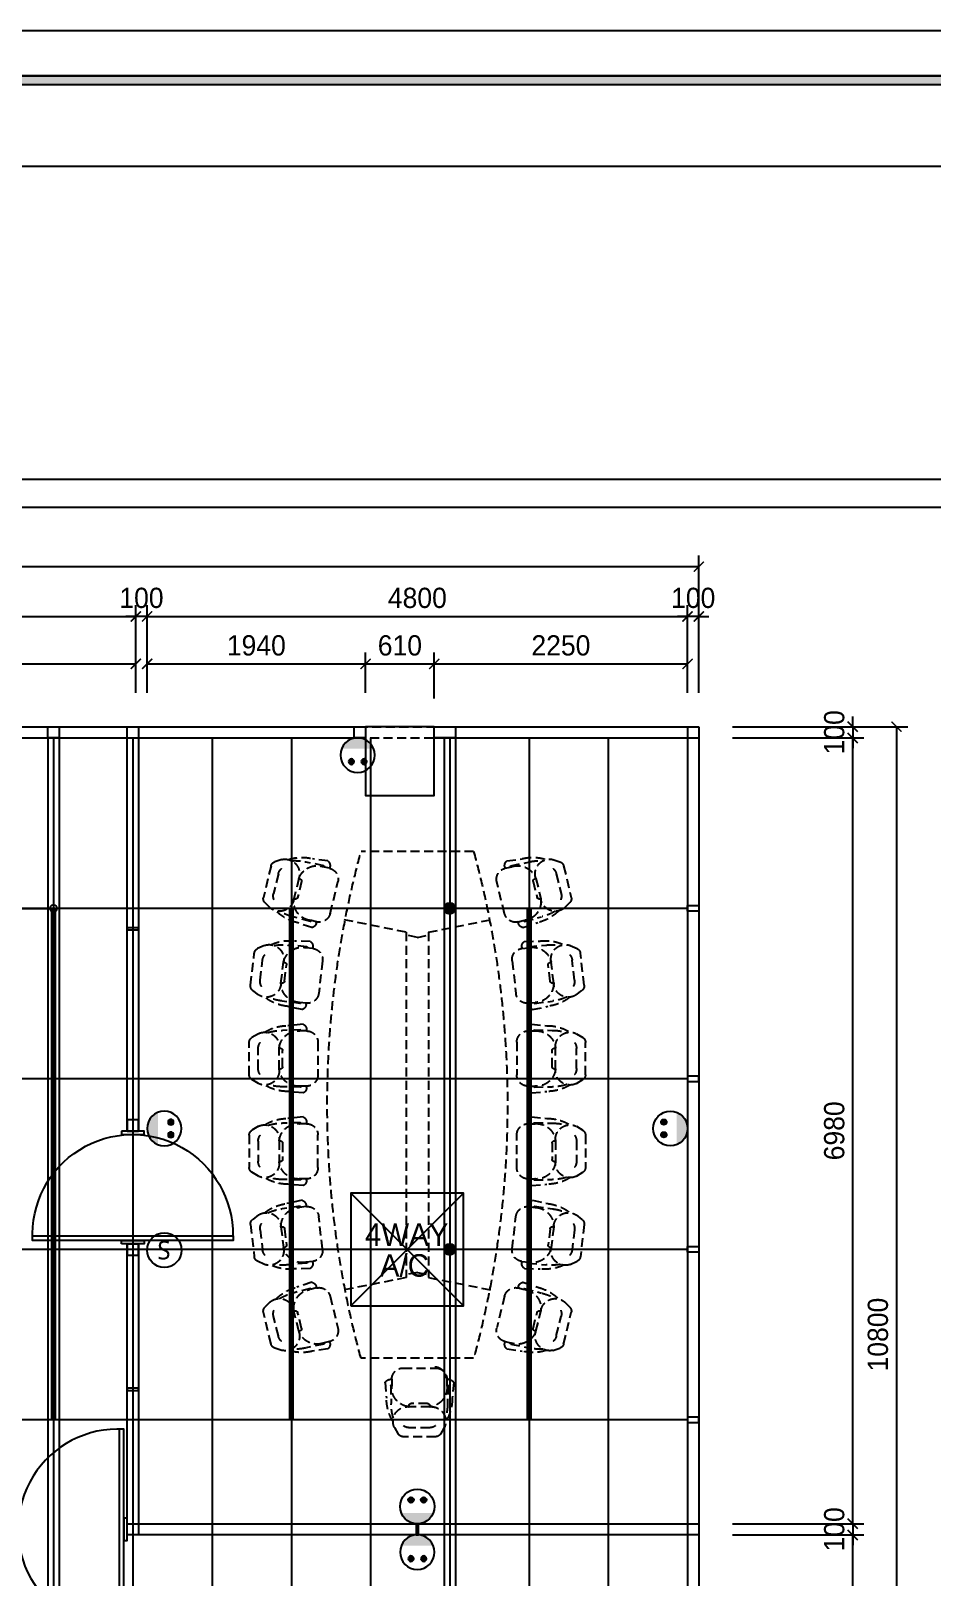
# Model space of a CAD drawing. Header units: millimetres. Extents: x 208943 to 287447, y 51026 to 80481.
# Drawn here: x 271441 to 279444, y 61852 to 75586 of the extents above; entities that cross this region are included whole.
import ezdxf
from ezdxf.enums import TextEntityAlignment as Align

# ---------------------------------------------------------------- set-up
doc = ezdxf.new("R2010")
doc.units = ezdxf.units.MM
doc.header["$LTSCALE"] = 100
doc.header["$PDMODE"] = 3
doc.linetypes.add('DH-HID2', pattern=[1.2, 0.8, -0.4])
doc.linetypes.add('HID', pattern=[2.5, 1.5, -1])
doc.layers.get('DEFPOINTS').update_dxf_attribs({"color": 248})
for name, color, linetype in [('0-ELC TEXT', 7, 'Continuous'), ('06-LIGHT', 4, 'Continuous'), ('07-DIM WAL', 5, 'Continuous'), ('2CONTINUOUS', 2, 'Continuous'), ('3.기호.계단선', 30, 'Continuous'), ('C-WIN', 4, 'Continuous'), ('CO-DO-FR', 7, 'Continuous'), ('CO-DOOR', 8, 'Continuous'), ('F-SYM', 7, 'Continuous'), ('FORM(YOURNAME)-11', 1, 'Continuous'), ('FU-FURM', 251, 'DH-HID2'), ('설비', 140, 'Continuous')]:
    doc.layers.add(name, color=color, linetype=linetype)
doc.styles.add('HY울릉도L', font='Expo M.ttf')
doc.styles.add('YOURNAME', font='HY울릉도M.TTF')
doc.styles.add('코레일둥고', font='Korail_Round_Gothic_Medium.ttf')
doc.dimstyles.new('50', dxfattribs={"dimscale": 50, "dimtxt": 2.5, "dimasz": 2.5, "dimexe": 1.25, "dimexo": 2, "dimtad": 1, "dimdec": 0, "dimtxsty": 'HY울릉도L', "dimblk": 'DOTSMALL', "dimcen": 2.5, "dimclrd": 1, "dimclre": 1, "dimclrt": 7, "dimadec": 0, "dimazin": 0, "dimtfac": 1, "dimtdec": 0, "dimtix": 1, "dimtmove": 0, "dimatfit": 3, "dimldrblk": 'DOTSMALL', "dimfxl": 0, "dimarcsym": 0})
doc.dimstyles.new('YOURNAME-100', dxfattribs={"dimscale": 100, "dimtxt": 1.8, "dimasz": 0.9, "dimexe": 1, "dimexo": 3, "dimgap": 0.7, "dimtad": 1, "dimdec": 0, "dimzin": 0, "dimdsep": 46, "dimtxsty": 'YOURNAME', "dimblk": 'ARCHTICK', "dimcen": 0, "dimclrd": 1, "dimclre": 1, "dimclrt": 7, "dimadec": 0, "dimazin": 0, "dimtfac": 1, "dimtdec": 0, "dimtix": 1, "dimtmove": 2, "dimatfit": 3, "dimldrblk": 'ARCHTICK', "dimfxl": 0, "dimtolj": 1, "dimtzin": 0, "dimarcsym": 0})

# ---------------------------------------------------------------- blocks, each defined once
blk = doc.blocks.new('FORM-PLAN')
at = {"layer": 'FORM(YOURNAME)-11'}
h = blk.add_hatch(color=256, dxfattribs=at)
h.dxf.hatch_style = 1
h.paths.add_polyline_path([(-71444, 55115), (10556, 55115), (10556, 54915), (-71444, 54915)])
h.paths.add_polyline_path([(-71444, -2085), (10556, -2085), (10556, -2285), (-71444, -2285)])
at = {"layer": 'DEFPOINTS', "color": 158}
for points in [[(-71444, -2285), (10556, -2285), (10556, 55115), (-71444, 55115)], [(-69444, 53115), (-64, 53115), (-64, 1215), (-69444, 1215)]]:
    blk.add_lwpolyline(points, close=True, dxfattribs=at)
at = {"layer": 'FORM(YOURNAME)-11', "color": 250}
blk.add_lwpolyline([(-72444, -3285), (11556, -3285), (11556, 56115), (-72444, 56115)], close=True, dxfattribs=at)
at = {"layer": 'FORM(YOURNAME)-11'}
blk.add_lwpolyline([(-71444, 55115), (10556, 55115), (10556, 54915), (-71444, 54915)], close=True, dxfattribs=at)
at = {"layer": 'FORM(YOURNAME)-11', "color": 3, "style": 'YOURNAME'}
for tag, height, p in [('1', 450, (9905, 18188)), ('2', 450, (9905, 17544)), ('3', 450, (9905, 16257)), ('4', 450, (9905, 14326)), ('5', 515, (9905, 12009)), ('6', 515, (9905, 9757)), ('7', 515, (9905, 7504)), ('8', 515, (9905, 5252)), ('9', 515, (9905, 2999)), ('10', 515, (5655, 811)), ('11', 515, (9905, 747)), ('12', 515, (5655, -1441)), ('13', 515, (9905, -1441))]:
    blk.add_attdef(tag, text='', height=height, dxfattribs=at).set_placement(p, align=Align.MIDDLE_RIGHT)
blk = doc.blocks.new('*U349')
at = {"layer": 'F-SYM', "xscale": 0.4000000000000001, "yscale": 0.4000000000000001, "zscale": 0.4000000000000001}
blk.add_blockref('FORM-PLAN', (282025, 53140), dxfattribs=at)
blk = doc.blocks.new('wjscpvudaus')
at = {"layer": '2CONTINUOUS'}
for p, q in [((224193, 71606), (240543, 71606)), ((224193, 71356), (240293, 71356))]:
    blk.add_line(p, q, dxfattribs=at)
blk.add_lwpolyline([(232383, 69406), (232383, 68796), (232993, 68796), (232993, 69406)], close=True, dxfattribs=at)
blk = doc.blocks.new('F-525')
at = {"layer": 'FU-FURM'}
for p, q in [((-1063, 1381), (-1349, 1348)), ((-268, 1393), (-556, 1393)), ((268, 1393), (556, 1393)), ((1063, 1381), (1349, 1348)), ((-2124, 1199), (-1844, 1267)), ((-1750, 1206), (-1797, 1254)), ((-1417, 1258), (-1389, 1319)), ((-1108, 1295), (-1285, 1275)), ((-977, 1310), (-1018, 1362)), ((-633, 1312), (-598, 1369)), ((-323, 1313), (-501, 1313)), ((-190, 1312), (-225, 1369)), ((190, 1312), (225, 1369)), ((323, 1313), (501, 1313)), ((633, 1312), (598, 1369)), ((977, 1310), (1018, 1362)), ((1108, 1295), (1285, 1275)), ((1417, 1258), (1389, 1319)), ((1750, 1206), (1797, 1254)), ((2124, 1199), (1844, 1267)), ((-2180, 1102), (-2160, 1166)), ((-2052, 1134), (-1879, 1176)), ((-1083, 1111), (-1267, 1089)), ((-1083, 1111), (-1082, 1101)), ((-900, 941), (-923, 1100)), ((-319, 1127), (-504, 1127)), ((-504, 1127), (-504, 1117)), ((-319, 1127), (-319, 1117)), ((319, 1127), (504, 1127)), ((319, 1127), (319, 1117)), ((504, 1127), (504, 1117)), ((900, 941), (923, 1100)), ((1083, 1111), (1082, 1101)), ((1083, 1111), (1267, 1089)), ((2052, 1134), (1879, 1176)), ((2180, 1102), (2160, 1166)), ((-2011, 953), (-1832, 996)), ((-1985, 928), (-1844, 963)), ((-1832, 996), (-1829, 987)), ((-1630, 850), (-1671, 1004)), ((-1575, 838), (-1620, 969)), ((-1453, 852), (-1456, 991)), ((-1405, 882), (-1420, 1041)), ((-1267, 1089), (-1266, 1079)), ((-1100, 1079), (-1243, 1062)), ((-847, 923), (-876, 1059)), ((-717, 913), (-704, 1051)), ((-666, 937), (-662, 1097)), ((-339, 1097), (-484, 1097)), ((-158, 937), (-162, 1097)), ((-107, 913), (-120, 1051)), ((107, 913), (120, 1051)), ((158, 937), (162, 1097)), ((339, 1097), (484, 1097)), ((666, 937), (662, 1097)), ((717, 913), (704, 1051)), ((847, 923), (876, 1059)), ((1100, 1079), (1243, 1062)), ((1267, 1089), (1266, 1079)), ((1405, 882), (1420, 1041)), ((1453, 852), (1456, 991)), ((1575, 838), (1620, 969)), ((1630, 850), (1671, 1004)), ((1832, 996), (1829, 987)), ((2011, 953), (1832, 996)), ((1985, 928), (1844, 963)), ((-2167, 695), (-2187, 832)), ((-2124, 730), (-2157, 887)), ((-2011, 953), (-2009, 943)), ((-1626, 795), (-1640, 853)), ((-1633, 845), (-1638, 844)), ((-1400, 878), (-1396, 879)), ((-1400, 828), (-1390, 829)), ((-1390, 829), (-1397, 889)), ((-903, 886), (-910, 946)), ((-905, 937), (-909, 936)), ((-893, 888), (-903, 886)), ((-667, 883), (-657, 883)), ((-661, 933), (-657, 933)), ((-657, 883), (-657, 943)), ((-167, 883), (-167, 943)), ((-163, 933), (-167, 933)), ((-157, 883), (-167, 883)), ((157, 883), (167, 883)), ((163, 933), (167, 933)), ((167, 883), (167, 943)), ((657, 883), (657, 943)), ((661, 933), (657, 933)), ((667, 883), (657, 883)), ((893, 888), (903, 886)), ((903, 886), (910, 946)), ((905, 937), (909, 936)), ((1390, 829), (1397, 889)), ((1400, 828), (1390, 829)), ((1400, 878), (1396, 879)), ((1626, 795), (1640, 853)), ((1633, 845), (1638, 844)), ((2011, 953), (2009, 943)), ((2124, 730), (2157, 887)), ((2167, 695), (2187, 832)), ((-2118, 727), (-2114, 728)), ((-2102, 680), (-2116, 738)), ((-1616, 798), (-1626, 795)), ((-1279, 742), (-991, 775)), ((-557, 783), (-267, 783)), ((557, 783), (267, 783)), ((1279, 742), (991, 775)), ((1616, 798), (1626, 795)), ((2102, 680), (2116, 738)), ((2118, 727), (2114, 728)), ((-2112, 677), (-2102, 680)), ((-1699, 674), (-1981, 606)), ((-1534, 0), (-1645, 556)), ((1534, 0), (1645, 556)), ((1699, 674), (1981, 606)), ((2112, 677), (2102, 680)), ((-2250, -600), (-2250, 400)), ((2250, -600), (2250, 400)), ((2467, 187), (2605, 174)), ((-1534, 0), (1534, 0)), ((-1488, -100), (-1508, 0)), ((1489, -100), (1509, 0)), ((2337, 27), (2337, -263)), ((2437, 137), (2437, 127)), ((2437, 127), (2497, 127)), ((2487, 131), (2487, 127)), ((2491, 136), (2651, 132)), ((2866, 103), (2923, 69)), ((2947, -262), (2947, 26)), ((-1488, -100), (-1508, -200)), ((1489, -100), (1509, -200)), ((2651, -190), (2651, -46)), ((2681, -26), (2671, -26)), ((2681, -210), (2681, -26)), ((2867, -207), (2867, -29)), ((-1534, -200), (-1645, -756)), ((-1534, -200), (1534, -200)), ((1534, -200), (1644, -756)), ((2681, -210), (2671, -210)), ((2437, -373), (2437, -363)), ((2437, -363), (2497, -363)), ((2467, -423), (2605, -410)), ((2487, -367), (2487, -363)), ((2491, -372), (2651, -368)), ((2866, -339), (2923, -305)), ((-1699, -874), (-1981, -806)), ((1699, -874), (1981, -806)), ((-2167, -895), (-2187, -1032)), ((-2124, -930), (-2157, -1087)), ((-2118, -927), (-2114, -928)), ((-2102, -880), (-2116, -938)), ((-2112, -877), (-2102, -880)), ((-1279, -942), (-991, -975)), ((1279, -942), (991, -975)), ((2112, -877), (2102, -880)), ((2102, -880), (2116, -938)), ((2118, -927), (2114, -928)), ((2124, -930), (2157, -1087)), ((2167, -895), (2187, -1032)), ((-1630, -1050), (-1671, -1204)), ((-1626, -995), (-1640, -1053)), ((-1633, -1045), (-1638, -1044)), ((-1616, -998), (-1626, -995)), ((-1575, -1038), (-1620, -1169)), ((-1453, -1052), (-1456, -1191)), ((-1405, -1082), (-1420, -1241)), ((-1400, -1028), (-1390, -1029)), ((-1400, -1078), (-1396, -1079)), ((-1390, -1029), (-1397, -1089)), ((-903, -1086), (-910, -1146)), ((-893, -1088), (-903, -1086)), ((-667, -1083), (-657, -1083)), ((-657, -1083), (-657, -1143)), ((-557, -983), (-267, -983)), ((-157, -1083), (-167, -1083)), ((-167, -1083), (-167, -1143)), ((157, -1083), (167, -1083)), ((167, -1083), (167, -1143)), ((557, -983), (267, -983)), ((657, -1083), (657, -1143)), ((667, -1083), (657, -1083)), ((893, -1088), (903, -1086)), ((903, -1086), (910, -1146)), ((1400, -1028), (1390, -1029)), ((1390, -1029), (1397, -1089)), ((1400, -1078), (1396, -1079)), ((1405, -1082), (1420, -1241)), ((1453, -1052), (1456, -1191)), ((1575, -1038), (1620, -1169)), ((1616, -998), (1626, -995)), ((1626, -995), (1640, -1053)), ((1630, -1050), (1671, -1204)), ((1633, -1045), (1638, -1044)), ((-2011, -1153), (-2009, -1143)), ((-2011, -1153), (-1832, -1196)), ((-1985, -1128), (-1844, -1163)), ((-1832, -1196), (-1829, -1187)), ((-900, -1141), (-923, -1300)), ((-905, -1137), (-909, -1136)), ((-847, -1123), (-876, -1259)), ((-717, -1113), (-704, -1251)), ((-666, -1137), (-662, -1297)), ((-661, -1133), (-657, -1133)), ((-163, -1133), (-167, -1133)), ((-158, -1137), (-162, -1297)), ((-107, -1113), (-120, -1251)), ((107, -1113), (120, -1251)), ((158, -1137), (162, -1297)), ((163, -1133), (167, -1133)), ((661, -1133), (657, -1133)), ((666, -1137), (662, -1297)), ((717, -1113), (704, -1251)), ((847, -1123), (876, -1259)), ((900, -1141), (923, -1300)), ((905, -1137), (909, -1136)), ((1832, -1196), (1829, -1187)), ((2011, -1153), (1832, -1196)), ((1985, -1128), (1844, -1163)), ((2011, -1153), (2009, -1143)), ((-2180, -1302), (-2160, -1366)), ((-2052, -1334), (-1879, -1376)), ((-1267, -1289), (-1266, -1279)), ((-1083, -1311), (-1267, -1289)), ((-1100, -1279), (-1243, -1262)), ((-1083, -1311), (-1082, -1301)), ((-504, -1327), (-504, -1317)), ((-319, -1327), (-504, -1327)), ((-339, -1297), (-484, -1297)), ((-319, -1327), (-319, -1317)), ((319, -1327), (319, -1317)), ((319, -1327), (504, -1327)), ((339, -1297), (484, -1297)), ((504, -1327), (504, -1317)), ((1083, -1311), (1082, -1301)), ((1083, -1311), (1267, -1289)), ((1100, -1279), (1243, -1262)), ((1267, -1289), (1266, -1279)), ((2052, -1334), (1879, -1376)), ((2180, -1302), (2160, -1366)), ((-2124, -1399), (-1844, -1467)), ((-1750, -1406), (-1797, -1454)), ((-1417, -1458), (-1389, -1519)), ((-1108, -1495), (-1285, -1475)), ((-977, -1510), (-1018, -1562)), ((977, -1510), (1018, -1562)), ((1108, -1495), (1285, -1475)), ((1417, -1458), (1389, -1519)), ((1750, -1406), (1797, -1454)), ((2124, -1399), (1844, -1467)), ((-1063, -1581), (-1349, -1548)), ((-633, -1512), (-598, -1569)), ((-268, -1593), (-556, -1593)), ((-323, -1513), (-501, -1513)), ((-190, -1512), (-225, -1569)), ((190, -1512), (225, -1569)), ((268, -1593), (556, -1593)), ((323, -1513), (501, -1513)), ((633, -1512), (598, -1569)), ((1063, -1581), (1349, -1548))]:
    blk.add_line(p, q, dxfattribs=at)
for centre, radius, start, end in [((-1057, 1332), 50, 38.0213, 96.7108), ((-556, 1343), 50, 90, 148.6894), ((-268, 1343), 50, 31.3106, 90), ((268, 1343), 50, 90, 148.6894), ((556, 1343), 50, 31.3106, 90), ((1057, 1332), 50, 83.2892, 141.9787), ((-1832, 1218), 50, 44.9236, 103.6131), ((-1294, 1216), 130, 161.2385, 281.9958), ((-1343, 1298), 50, 96.7108, 155.4002), ((-1279, 1193), 81.9, 94.2518, 134.0874), ((-1095, 1214), 81.9, 59.3341, 99.1697), ((-1087, 1241), 130, 271.4257, 32.1831), ((-1263, 1015), 389, 6.5033, 38.422), ((-315, 1053), 389, 148.2888, 180.2074), ((-516, 1256), 130, 154.5277, 275.2851), ((-504, 1231), 81.9, 87.541, 127.3766), ((-319, 1231), 81.9, 52.6234, 92.459), ((-307, 1256), 130, 264.7149, 25.4723), ((-509, 1053), 389, 359.7926, 31.7112), ((509, 1053), 389, 148.2888, 180.2074), ((307, 1256), 130, 154.5277, 275.2851), ((319, 1231), 81.9, 87.541, 127.3766), ((504, 1231), 81.9, 52.6234, 92.459), ((516, 1256), 130, 264.7149, 25.4723), ((315, 1053), 389, 359.7926, 31.7112), ((1263, 1015), 389, 141.578, 173.4967), ((1087, 1241), 130, 147.8169, 268.5743), ((1095, 1214), 81.9, 80.8303, 120.6659), ((1294, 1216), 130, 258.0042, 18.7615), ((1279, 1193), 81.9, 45.9126, 85.7482), ((1343, 1298), 50, 24.5998, 83.2892), ((1832, 1218), 50, 76.3869, 135.0764), ((-2053, 1076), 130, 168.1408, 288.8981), ((-2112, 1151), 50, 103.6131, 162.3025), ((-2036, 1054), 81.9, 101.1541, 140.9897), ((-1856, 1098), 81.9, 66.2364, 106.072), ((-1850, 1125), 130, 278.328, 39.0854), ((-1998, 879), 389, 13.4056, 45.3243), ((-2075, 911), 414, 13.5149, 31.2131), ((-1070, 1037), 389, 154.9995, 186.9182), ((-1009, 1094), 414, 169.1107, 186.8089), ((-1102, 1099), 20, 276.7108, 6.7108), ((-1081, 940), 171, 2.1356, 90.8274), ((-1335, 1056), 414, 6.6126, 24.3108), ((-248, 1102), 414, 162.4, 180.0981), ((-487, 957), 171, 95.8834, 184.5751), ((-484, 1117), 20, 180, 270), ((-339, 1117), 20, 270, 0), ((-337, 957), 171, 355.4249, 84.1166), ((-576, 1102), 414, 359.9019, 17.6), ((576, 1102), 414, 162.4, 180.0981), ((337, 957), 171, 95.8834, 184.5751), ((339, 1117), 20, 180, 270), ((484, 1117), 20, 270, 0), ((487, 957), 171, 355.4249, 84.1166), ((248, 1102), 414, 359.9019, 17.6), ((1081, 940), 171, 89.1726, 177.8644), ((1335, 1056), 414, 155.6892, 173.3874), ((1102, 1099), 20, 173.2892, 263.2892), ((1009, 1094), 414, 353.1911, 10.8893), ((1070, 1037), 389, 353.0818, 25.0005), ((1998, 879), 389, 134.6757, 166.5944), ((2075, 911), 414, 148.7869, 166.4851), ((1850, 1125), 130, 140.9146, 261.672), ((1856, 1098), 81.9, 73.928, 113.7636), ((2053, 1076), 130, 251.1019, 11.8592), ((2036, 1054), 81.9, 39.0103, 78.8459), ((2112, 1151), 50, 17.6975, 76.3869), ((-1810, 925), 389, 161.9018, 193.8205), ((-1756, 989), 414, 176.013, 193.7112), ((-1849, 982), 20, 283.6131, 13.6131), ((-1808, 827), 171, 9.0379, 97.7297), ((-1230, 922), 171, 102.5942, 191.2859), ((-1246, 1082), 20, 186.7108, 276.7108), ((1246, 1082), 20, 263.2892, 353.2892), ((1230, 922), 171, 348.7141, 77.4058), ((1808, 827), 171, 82.2703, 170.9621), ((1849, 982), 20, 166.3869, 256.3869), ((1756, 989), 414, 346.2888, 3.987), ((1810, 925), 389, 346.1795, 18.0982), ((-1954, 791), 171, 109.4964, 198.1882), ((-1989, 948), 20, 193.6131, 283.6131), ((-1635, 850), 5, 283.6131, 15.3372), ((-1626, 849), 52.8, 281.0328, 348.1208), ((-1408, 880), 52.8, 212.203, 279.291), ((-1401, 883), 5, 184.9867, 276.7108), ((-1291, 841), 100, 186.7108, 276.7108), ((-1003, 875), 100, 276.7108, 6.7108), ((-905, 942), 5, 276.7108, 8.4349), ((-897, 940), 52.8, 274.1305, 341.2185), ((-669, 936), 52.8, 205.4922, 272.5802), ((-661, 938), 5, 178.2759, 270), ((-557, 883), 100, 180, 270), ((-267, 883), 100, 270, 0), ((-163, 938), 5, 270, 1.7241), ((-154, 936), 52.8, 267.4198, 334.5078), ((154, 936), 52.8, 205.4922, 272.5802), ((163, 938), 5, 178.2759, 270), ((267, 883), 100, 180, 270), ((557, 883), 100, 270, 0), ((661, 938), 5, 270, 1.7241), ((669, 936), 52.8, 267.4198, 334.5078), ((897, 940), 52.8, 198.7815, 265.8695), ((905, 942), 5, 171.5651, 263.2892), ((1003, 875), 100, 173.2892, 263.2892), ((1291, 841), 100, 263.2892, 353.2892), ((1401, 883), 5, 263.2892, 355.0133), ((1408, 880), 52.8, 260.709, 327.797), ((1626, 849), 52.8, 191.8792, 258.9672), ((1635, 850), 5, 164.6628, 256.3869), ((1989, 948), 20, 256.3869, 346.3869), ((1954, 791), 171, 341.8118, 70.5036), ((0, -7887), 8587, 74.8107, 105.1893), ((-2126, 728), 52.8, 219.1053, 286.1933), ((-2119, 732), 5, 191.889, 283.6131), ((-1723, 772), 100, 283.6131, 13.6131), ((1723, 772), 100, 166.3869, 256.3869), ((2126, 728), 52.8, 253.8067, 320.8947), ((2119, 732), 5, 256.3869, 348.111), ((-2005, 703), 100, 193.6131, 283.6131), ((2005, 703), 100, 256.3869, 346.3869), ((2490, 139), 52.8, 115.4922, 182.5802), ((2607, -215), 389, 58.2888, 90.2074), ((2437, 27), 100, 90, 180), ((2492, 131), 5, 88.2759, 180), ((2511, -43), 171, 5.8834, 94.5751), ((2656, -282), 414, 72.4, 90.0981), ((2810, -14), 130, 64.5277, 185.2851), ((2785, -26), 81.9, 357.541, 37.3766), ((2897, 26), 50, 0, 58.6894), ((2671, -46), 20, 90, 180), ((2426, -254), 100, 180, 270), ((2437, -263), 100, 180, 270), ((2511, -193), 171, 265.4249, 354.1166), ((2671, -190), 20, 180, 270), ((2810, -222), 130, 174.7149, 295.4723), ((2785, -211), 81.9, 322.6234, 2.459), ((2897, -262), 50, 301.3106, 0), ((2490, -375), 52.8, 177.4198, 244.5078), ((2492, -367), 5, 180, 271.7241), ((2607, -21), 389, 269.7926, 301.7112), ((2656, 46), 414, 269.9019, 287.6), ((0, 7687), 8587, 254.8107, 285.1893), ((-2005, -903), 100, 76.3869, 166.3869), ((2005, -903), 100, 13.6131, 103.6131), ((-2126, -928), 52.8, 73.8067, 140.8947), ((-1954, -991), 171, 161.8118, 250.5036), ((-2119, -932), 5, 76.3869, 168.111), ((-1723, -972), 100, 346.3869, 76.3869), ((-1291, -1041), 100, 83.2892, 173.2892), ((1291, -1041), 100, 6.7108, 96.7108), ((1723, -972), 100, 103.6131, 193.6131), ((1954, -991), 171, 289.4964, 18.1882), ((2126, -928), 52.8, 39.1053, 106.1933), ((2119, -932), 5, 11.889, 103.6131), ((-1810, -1125), 389, 166.1795, 198.0982), ((-1756, -1189), 414, 166.2888, 183.987), ((-1808, -1027), 171, 262.2703, 350.9621), ((-1635, -1050), 5, 344.6628, 76.3869), ((-1626, -1049), 52.8, 11.8792, 78.9672), ((-1408, -1080), 52.8, 80.709, 147.797), ((-1401, -1083), 5, 83.2892, 175.0133), ((-1230, -1122), 171, 168.7141, 257.4058), ((-1003, -1075), 100, 353.2892, 83.2892), ((-897, -1140), 52.8, 18.7815, 85.8695), ((-669, -1136), 52.8, 87.4198, 154.5078), ((-557, -1083), 100, 90, 180), ((-267, -1083), 100, 0, 90), ((-154, -1136), 52.8, 25.4922, 92.5802), ((154, -1136), 52.8, 87.4198, 154.5078), ((267, -1083), 100, 90, 180), ((557, -1083), 100, 0, 90), ((669, -1136), 52.8, 25.4922, 92.5802), ((897, -1140), 52.8, 94.1305, 161.2185), ((1003, -1075), 100, 96.7108, 186.7108), ((1230, -1122), 171, 282.5942, 11.2859), ((1408, -1080), 52.8, 32.203, 99.291), ((1401, -1083), 5, 4.9867, 96.7108), ((1626, -1049), 52.8, 101.0328, 168.1208), ((1635, -1050), 5, 103.6131, 195.3372), ((1808, -1027), 171, 189.0379, 277.7297), ((1756, -1189), 414, 356.013, 13.7112), ((1810, -1125), 389, 341.9018, 13.8205), ((-2053, -1276), 130, 71.1019, 191.8592), ((-1989, -1148), 20, 76.3869, 166.3869), ((-1849, -1182), 20, 346.3869, 76.3869), ((-1850, -1325), 130, 320.9146, 81.672), ((-1998, -1079), 389, 314.6757, 346.5944), ((-2075, -1111), 414, 328.7869, 346.4851), ((-1070, -1237), 389, 173.0818, 205.0005), ((-1081, -1140), 171, 269.1726, 357.8644), ((-905, -1142), 5, 351.5651, 83.2892), ((-661, -1138), 5, 90, 181.7241), ((-487, -1157), 171, 175.4249, 264.1166), ((-337, -1157), 171, 275.8834, 4.5751), ((-163, -1138), 5, 358.2759, 90), ((163, -1138), 5, 90, 181.7241), ((337, -1157), 171, 175.4249, 264.1166), ((487, -1157), 171, 275.8834, 4.5751), ((661, -1138), 5, 358.2759, 90), ((905, -1142), 5, 96.7108, 188.4349), ((1081, -1140), 171, 182.1356, 270.8274), ((1070, -1237), 389, 334.9995, 6.9182), ((1998, -1079), 389, 193.4056, 225.3243), ((2075, -1111), 414, 193.5149, 211.2131), ((1850, -1325), 130, 98.328, 219.0854), ((1849, -1182), 20, 103.6131, 193.6131), ((1989, -1148), 20, 13.6131, 103.6131), ((2053, -1276), 130, 348.1408, 108.8981), ((-2112, -1351), 50, 197.6975, 256.3869), ((-2036, -1254), 81.9, 219.0103, 258.8459), ((-1856, -1298), 81.9, 253.928, 293.7636), ((-1009, -1294), 414, 173.1911, 190.8893), ((-1294, -1416), 130, 78.0042, 198.7615), ((-1246, -1282), 20, 83.2892, 173.2892), ((-1102, -1299), 20, 353.2892, 83.2892), ((-1087, -1441), 130, 327.8169, 88.5743), ((-1263, -1215), 389, 321.578, 353.4967), ((-1335, -1256), 414, 335.6892, 353.3874), ((-315, -1253), 389, 179.7926, 211.7112), ((-248, -1302), 414, 179.9019, 197.6), ((-516, -1456), 130, 84.7149, 205.4723), ((-484, -1317), 20, 90, 180), ((-339, -1317), 20, 0, 90), ((-307, -1456), 130, 334.5277, 95.2851), ((-576, -1302), 414, 342.4, 0.0981), ((-509, -1253), 389, 328.2888, 0.2074), ((509, -1253), 389, 179.7926, 211.7112), ((576, -1302), 414, 179.9019, 197.6), ((307, -1456), 130, 84.7149, 205.4723), ((339, -1317), 20, 90, 180), ((484, -1317), 20, 0, 90), ((516, -1456), 130, 334.5277, 95.2851), ((248, -1302), 414, 342.4, 0.0981), ((315, -1253), 389, 328.2888, 0.2074), ((1263, -1215), 389, 186.5033, 218.422), ((1335, -1256), 414, 186.6126, 204.3108), ((1087, -1441), 130, 91.4257, 212.1831), ((1102, -1299), 20, 96.7108, 186.7108), ((1246, -1282), 20, 6.7108, 96.7108), ((1294, -1416), 130, 341.2385, 101.9958), ((1009, -1294), 414, 349.1107, 6.8089), ((1856, -1298), 81.9, 246.2364, 286.072), ((2036, -1254), 81.9, 281.1541, 320.9897), ((2112, -1351), 50, 283.6131, 342.3025), ((-1832, -1418), 50, 256.3869, 315.0764), ((-1279, -1393), 81.9, 225.9126, 265.7482), ((-1095, -1414), 81.9, 260.8303, 300.6659), ((-504, -1431), 81.9, 232.6234, 272.459), ((-319, -1431), 81.9, 267.541, 307.3766), ((319, -1431), 81.9, 232.6234, 272.459), ((504, -1431), 81.9, 267.541, 307.3766), ((1095, -1414), 81.9, 239.3341, 279.1697), ((1279, -1393), 81.9, 274.2518, 314.0874), ((1832, -1418), 50, 224.9236, 283.6131), ((-1343, -1498), 50, 204.5998, 263.2892), ((-1057, -1532), 50, 263.2892, 321.9787), ((-556, -1543), 50, 211.3106, 270), ((-268, -1543), 50, 270, 328.6894), ((268, -1543), 50, 211.3106, 270), ((556, -1543), 50, 270, 328.6894), ((1057, -1532), 50, 218.0213, 276.7108), ((1343, -1498), 50, 276.7108, 335.4002)]:
    blk.add_arc(centre, radius, start, end, dxfattribs=at)
blk = doc.blocks.new('D-013')
at = {"layer": 'CO-DO-FR'}
for points in [[(0, 200), (30, 200), (30, 0), (0, 0)], [(1000, 200), (970, 200), (970, 0), (1000, 0)]]:
    blk.add_lwpolyline(points, close=True, dxfattribs=at)
at = {"layer": 'CO-DOOR'}
blk.add_lwpolyline([(930, 990), (930, -790), (970, -790), (970, 990)], close=True, dxfattribs=at)
blk.add_arc((920, 101), 890, 86.7961, 270.6278, dxfattribs=at)
blk = doc.blocks.new('cjhrtgy')
at = {"layer": 'C-WIN'}
for p, q in [((266473, 69406), (274413, 69406)), ((275023, 69406), (277373, 69406)), ((277273, 69406), (277273, 58606)), ((277373, 69406), (277373, 58606)), ((266473, 69306), (274413, 69306)), ((275023, 69306), (277373, 69306))]:
    blk.add_line(p, q, dxfattribs=at)
for points in [[(271592, 69406), (271692, 69406), (271692, 69306), (271592, 69306)], [(272296, 69406), (272396, 69406), (272396, 65813), (272296, 65813)], [(274313, 69406), (274413, 69406), (274413, 69306), (274313, 69306)], [(275023, 69406), (275211, 69406), (275211, 69306), (275023, 69306)], [(277273, 67817), (277373, 67817), (277373, 67767), (277273, 67767)], [(272296, 67600), (272396, 67600), (272396, 67620), (272296, 67620)], [(277273, 66253), (277373, 66253), (277373, 66303), (277273, 66303)], [(272396, 65913), (272296, 65913), (272296, 65813), (272396, 65813)], [(272296, 64813), (272396, 64813), (272396, 62226), (272296, 62226)], [(272396, 64813), (272296, 64813), (272296, 64713), (272396, 64713)], [(277273, 64788), (277373, 64788), (277373, 64738), (277273, 64738)], [(272296, 63510), (272396, 63510), (272396, 63530), (272296, 63530)], [(277273, 63224), (277373, 63224), (277373, 63274), (277273, 63274)], [(272296, 62326), (277373, 62326), (277373, 62226), (272296, 62226)], [(274883, 62226), (274883, 62326), (274863, 62326), (274863, 62226)]]:
    blk.add_lwpolyline(points, close=True, dxfattribs=at)
at = {"layer": '2CONTINUOUS'}
blk.add_blockref('wjscpvudaus', (42030, 0), dxfattribs=at)
at = {"layer": 'CO-DOOR', "xscale": -1, "rotation": 90}
blk.add_blockref('D-013', (272446, 65813), dxfattribs=at)
at = {"layer": 'CO-DOOR'}
blk.add_blockref('D-013', (271296, 62176), dxfattribs=at)
at = {"layer": 'FU-FURM', "xscale": -1, "rotation": 90}
blk.add_blockref('F-525', (274773, 66046), dxfattribs=at)
blk = doc.blocks.new('SW')
at = {"layer": '설비', "color": 140}
blk.add_circle((11533254, -14277699), 184, dxfattribs=at)
at = {"layer": '설비', "color": 140, "insert": (11533320, -14277601), "char_height": 197.14, "attachment_point": 3, "style": '코레일둥고'}
blk.add_mtext_dynamic_manual_height_columns('{\\fMalgun Gothic|b0|i0|c129|p50;S}', width=314.33, gutter_width=2.19, heights=[0], dxfattribs=at)
blk = doc.blocks.new('egoo')
at = {"layer": '설비'}
h = blk.add_hatch(color=140, dxfattribs=at)
edge = h.paths.add_edge_path()
edge.add_arc((1015645, 443434), 22.3, 0, 360)
h = blk.add_hatch(color=140, dxfattribs=at)
edge = h.paths.add_edge_path()
edge.add_arc((1015748, 443434), 22.3, 0, 360)
h = blk.add_hatch(color=140, dxfattribs=at)
edge = h.paths.add_edge_path()
edge.add_line((1015826, 443329), (1015567, 443329))
edge.add_ellipse((1015696, 443381), major_axis=(99, 99), ratio=1, start_angle=156.9578, end_angle=293.0422)
at = {"layer": '설비', "color": 140}
for centre, radius in [((1015696, 443381), 140), ((1015645, 443434), 22.3), ((1015748, 443434), 22.3)]:
    blk.add_circle(centre, radius, dxfattribs=at)
blk = doc.blocks.new('_ArchTick')
at = {"color": 0, "linetype": 'ByBlock', "const_width": 0.15}
blk.add_lwpolyline([(-0.5, -0.5), (0.5, 0.5)], dxfattribs=at)
blk = doc.blocks.new('*D150')
at = {"layer": 'C-WIN', "color": 1, "lineweight": -2}
for p, q in [((258873, 69706), (258873, 70927)), ((277373, 69706), (277373, 70927)), ((277373, 70827), (258873, 70827))]:
    blk.add_line(p, q, dxfattribs=at)
at = {"layer": 'DEFPOINTS', "color": 0}
for p in [(258873, 70827), (258873, 69406), (277373, 69406)]:
    blk.add_point(p, dxfattribs=at)
at = {"layer": 'C-WIN', "color": 1, "lineweight": -2, "xscale": 90, "yscale": 90, "zscale": 90, "rotation": 180}
blk.add_blockref('_ArchTick', (258873, 70827), dxfattribs=at)
at = {"layer": 'C-WIN', "color": 1, "lineweight": -2, "xscale": 90, "yscale": 90, "zscale": 90}
blk.add_blockref('_ArchTick', (277373, 70827), dxfattribs=at)
at = {"layer": 'C-WIN', "color": 7, "insert": (268123, 70991), "char_height": 180, "attachment_point": 5, "style": 'YOURNAME'}
blk.add_mtext('\\A1;18500', dxfattribs=at)
blk = doc.blocks.new('*D152')
at = {"layer": 'C-WIN', "color": 1, "lineweight": -2}
for p, q in [((259483, 69706), (259483, 70485)), ((272373, 69706), (272373, 70485)), ((259483, 70385), (272373, 70385))]:
    blk.add_line(p, q, dxfattribs=at)
at = {"layer": 'DEFPOINTS', "color": 0}
for p in [(272373, 70385), (259483, 69406), (272373, 69406)]:
    blk.add_point(p, dxfattribs=at)
at = {"layer": 'C-WIN', "color": 1, "lineweight": -2, "xscale": 90, "yscale": 90, "zscale": 90, "rotation": 180}
blk.add_blockref('_ArchTick', (259483, 70385), dxfattribs=at)
at = {"layer": 'C-WIN', "color": 1, "lineweight": -2, "xscale": 90, "yscale": 90, "zscale": 90}
blk.add_blockref('_ArchTick', (272373, 70385), dxfattribs=at)
at = {"layer": 'C-WIN', "color": 7, "insert": (265928, 70549), "char_height": 180, "attachment_point": 5, "style": 'YOURNAME'}
blk.add_mtext('\\A1;12890', dxfattribs=at)
blk = doc.blocks.new('*D153')
at = {"layer": 'C-WIN', "color": 1, "lineweight": -2}
for p, q in [((272373, 69706), (272373, 70485)), ((272473, 69706), (272473, 70485)), ((272373, 70385), (272283, 70385)), ((272473, 70385), (272373, 70385)), ((272473, 70385), (272563, 70385))]:
    blk.add_line(p, q, dxfattribs=at)
at = {"layer": 'DEFPOINTS', "color": 0}
for p in [(272373, 70385), (272373, 69406), (272473, 69406)]:
    blk.add_point(p, dxfattribs=at)
at = {"layer": 'C-WIN', "color": 1, "lineweight": -2, "xscale": 90, "yscale": 90, "zscale": 90}
blk.add_blockref('_ArchTick', (272373, 70385), dxfattribs=at)
at = {"layer": 'C-WIN', "color": 1, "lineweight": -2, "xscale": 90, "yscale": 90, "zscale": 90, "rotation": 180}
blk.add_blockref('_ArchTick', (272473, 70385), dxfattribs=at)
at = {"layer": 'C-WIN', "color": 7, "insert": (272423, 70549), "char_height": 180, "attachment_point": 5, "style": 'YOURNAME'}
blk.add_mtext('\\A1;100', dxfattribs=at)
blk = doc.blocks.new('*D154')
at = {"layer": 'C-WIN', "color": 1, "lineweight": -2}
for p, q in [((272473, 69706), (272473, 70485)), ((277273, 69706), (277273, 70485)), ((272473, 70385), (277273, 70385))]:
    blk.add_line(p, q, dxfattribs=at)
at = {"layer": 'DEFPOINTS', "color": 0}
for p in [(277273, 70385), (272473, 69406), (277273, 69406)]:
    blk.add_point(p, dxfattribs=at)
at = {"layer": 'C-WIN', "color": 1, "lineweight": -2, "xscale": 90, "yscale": 90, "zscale": 90, "rotation": 180}
blk.add_blockref('_ArchTick', (272473, 70385), dxfattribs=at)
at = {"layer": 'C-WIN', "color": 1, "lineweight": -2, "xscale": 90, "yscale": 90, "zscale": 90}
blk.add_blockref('_ArchTick', (277273, 70385), dxfattribs=at)
at = {"layer": 'C-WIN', "color": 7, "insert": (274873, 70549), "char_height": 180, "attachment_point": 5, "style": 'YOURNAME'}
blk.add_mtext('\\A1;4800', dxfattribs=at)
blk = doc.blocks.new('*D155')
at = {"layer": 'C-WIN', "color": 1, "lineweight": -2}
for p, q in [((277273, 69706), (277273, 70485)), ((277373, 69706), (277373, 70485)), ((277273, 70385), (277183, 70385)), ((277373, 70385), (277273, 70385)), ((277373, 70385), (277463, 70385))]:
    blk.add_line(p, q, dxfattribs=at)
at = {"layer": 'DEFPOINTS', "color": 0}
for p in [(277273, 70385), (277273, 69406), (277373, 69406)]:
    blk.add_point(p, dxfattribs=at)
at = {"layer": 'C-WIN', "color": 1, "lineweight": -2, "xscale": 90, "yscale": 90, "zscale": 90}
blk.add_blockref('_ArchTick', (277273, 70385), dxfattribs=at)
at = {"layer": 'C-WIN', "color": 1, "lineweight": -2, "xscale": 90, "yscale": 90, "zscale": 90, "rotation": 180}
blk.add_blockref('_ArchTick', (277373, 70385), dxfattribs=at)
at = {"layer": 'C-WIN', "color": 7, "insert": (277323, 70549), "char_height": 180, "attachment_point": 5, "style": 'YOURNAME'}
blk.add_mtext('\\A1;100', dxfattribs=at)
blk = doc.blocks.new('*D160')
at = {"layer": 'C-WIN', "color": 1, "lineweight": -2}
for p, q in [((266473, 69706), (266473, 70064)), ((272373, 69706), (272373, 70064)), ((266473, 69964), (272373, 69964))]:
    blk.add_line(p, q, dxfattribs=at)
at = {"layer": 'DEFPOINTS', "color": 0}
for p in [(272373, 69964), (266473, 69406), (272373, 69406)]:
    blk.add_point(p, dxfattribs=at)
at = {"layer": 'C-WIN', "color": 1, "lineweight": -2, "xscale": 90, "yscale": 90, "zscale": 90, "rotation": 180}
blk.add_blockref('_ArchTick', (266473, 69964), dxfattribs=at)
at = {"layer": 'C-WIN', "color": 1, "lineweight": -2, "xscale": 90, "yscale": 90, "zscale": 90}
blk.add_blockref('_ArchTick', (272373, 69964), dxfattribs=at)
at = {"layer": 'C-WIN', "color": 7, "insert": (269423, 70127), "char_height": 180, "attachment_point": 5, "style": 'YOURNAME'}
blk.add_mtext('\\A1;5900', dxfattribs=at)
blk = doc.blocks.new('*D161')
at = {"layer": 'C-WIN', "color": 1, "lineweight": -2}
for p, q in [((272473, 69706), (272473, 70064)), ((274413, 69706), (274413, 70064)), ((272473, 69964), (274413, 69964))]:
    blk.add_line(p, q, dxfattribs=at)
at = {"layer": 'DEFPOINTS', "color": 0}
for p in [(274413, 69964), (272473, 69406), (274413, 69406)]:
    blk.add_point(p, dxfattribs=at)
at = {"layer": 'C-WIN', "color": 1, "lineweight": -2, "xscale": 90, "yscale": 90, "zscale": 90, "rotation": 180}
blk.add_blockref('_ArchTick', (272473, 69964), dxfattribs=at)
at = {"layer": 'C-WIN', "color": 1, "lineweight": -2, "xscale": 90, "yscale": 90, "zscale": 90}
blk.add_blockref('_ArchTick', (274413, 69964), dxfattribs=at)
at = {"layer": 'C-WIN', "color": 7, "insert": (273443, 70127), "char_height": 180, "attachment_point": 5, "style": 'YOURNAME'}
blk.add_mtext('\\A1;1940', dxfattribs=at)
blk = doc.blocks.new('*D162')
at = {"layer": 'C-WIN', "color": 1, "lineweight": -2}
for p, q in [((274413, 69706), (274413, 70064)), ((275023, 69656), (275023, 70064)), ((274413, 69964), (275023, 69964))]:
    blk.add_line(p, q, dxfattribs=at)
at = {"layer": 'DEFPOINTS', "color": 0}
for p in [(275023, 69964), (274413, 69406), (275023, 69356)]:
    blk.add_point(p, dxfattribs=at)
at = {"layer": 'C-WIN', "color": 1, "lineweight": -2, "xscale": 90, "yscale": 90, "zscale": 90, "rotation": 180}
blk.add_blockref('_ArchTick', (274413, 69964), dxfattribs=at)
at = {"layer": 'C-WIN', "color": 1, "lineweight": -2, "xscale": 90, "yscale": 90, "zscale": 90}
blk.add_blockref('_ArchTick', (275023, 69964), dxfattribs=at)
at = {"layer": 'C-WIN', "color": 7, "insert": (274718, 70127), "char_height": 180, "attachment_point": 5, "style": 'YOURNAME'}
blk.add_mtext('\\A1;610', dxfattribs=at)
blk = doc.blocks.new('*D163')
at = {"layer": 'C-WIN', "color": 1, "lineweight": -2}
for p, q in [((275023, 69656), (275023, 70064)), ((277273, 69706), (277273, 70064)), ((275023, 69964), (277273, 69964))]:
    blk.add_line(p, q, dxfattribs=at)
at = {"layer": 'DEFPOINTS', "color": 0}
for p in [(277273, 69964), (277273, 69406), (275023, 69356)]:
    blk.add_point(p, dxfattribs=at)
at = {"layer": 'C-WIN', "color": 1, "lineweight": -2, "xscale": 90, "yscale": 90, "zscale": 90, "rotation": 180}
blk.add_blockref('_ArchTick', (275023, 69964), dxfattribs=at)
at = {"layer": 'C-WIN', "color": 1, "lineweight": -2, "xscale": 90, "yscale": 90, "zscale": 90}
blk.add_blockref('_ArchTick', (277273, 69964), dxfattribs=at)
at = {"layer": 'C-WIN', "color": 7, "insert": (276148, 70127), "char_height": 180, "attachment_point": 5, "style": 'YOURNAME'}
blk.add_mtext('\\A1;2250', dxfattribs=at)
blk = doc.blocks.new('*D164')
at = {"layer": 'C-WIN', "color": 1, "lineweight": -2}
for p, q in [((277673, 69406), (279228, 69406)), ((279128, 69406), (279128, 58606)), ((277673, 58606), (279228, 58606))]:
    blk.add_line(p, q, dxfattribs=at)
at = {"layer": 'DEFPOINTS', "color": 0}
for p in [(277373, 69406), (277373, 58606), (279128, 58606)]:
    blk.add_point(p, dxfattribs=at)
at = {"layer": 'C-WIN', "color": 1, "lineweight": -2, "xscale": 90, "yscale": 90, "zscale": 90}
for p, rotation in [((279128, 69406), 90), ((279128, 58606), 270)]:
    blk.add_blockref('_ArchTick', p, dxfattribs=dict(at, rotation=rotation))
at = {"layer": 'C-WIN', "color": 7, "insert": (278964, 64006), "char_height": 180, "attachment_point": 5, "rotation": 90, "style": 'YOURNAME'}
blk.add_mtext('\\A1;10800', dxfattribs=at)
blk = doc.blocks.new('*D166')
at = {"layer": 'C-WIN', "color": 1, "lineweight": -2}
for p, q in [((277673, 62226), (278839, 62226)), ((278739, 58706), (278739, 62226)), ((277673, 58706), (278839, 58706))]:
    blk.add_line(p, q, dxfattribs=at)
at = {"layer": 'DEFPOINTS', "color": 0}
for p in [(277373, 62226), (278739, 62226), (277373, 58706)]:
    blk.add_point(p, dxfattribs=at)
at = {"layer": 'C-WIN', "color": 1, "lineweight": -2, "xscale": 90, "yscale": 90, "zscale": 90}
for p, rotation in [((278739, 62226), 90), ((278739, 58706), 270)]:
    blk.add_blockref('_ArchTick', p, dxfattribs=dict(at, rotation=rotation))
at = {"layer": 'C-WIN', "color": 7, "insert": (278576, 60466), "char_height": 180, "attachment_point": 5, "rotation": 90, "style": 'YOURNAME'}
blk.add_mtext('\\A1;3520', dxfattribs=at)
blk = doc.blocks.new('*D167')
at = {"layer": 'C-WIN', "color": 1, "lineweight": -2}
for p, q in [((278739, 62326), (278739, 62416)), ((277673, 62326), (278839, 62326)), ((277673, 62226), (278839, 62226)), ((278739, 62326), (278739, 62226)), ((278739, 62226), (278739, 62136))]:
    blk.add_line(p, q, dxfattribs=at)
at = {"layer": 'DEFPOINTS', "color": 0}
for p in [(277373, 62326), (277373, 62226), (278739, 62226)]:
    blk.add_point(p, dxfattribs=at)
at = {"layer": 'C-WIN', "color": 1, "lineweight": -2, "xscale": 90, "yscale": 90, "zscale": 90}
for p, rotation in [((278739, 62326), 270), ((278739, 62226), 90)]:
    blk.add_blockref('_ArchTick', p, dxfattribs=dict(at, rotation=rotation))
at = {"layer": 'C-WIN', "color": 7, "insert": (278576, 62276), "char_height": 180, "attachment_point": 5, "rotation": 90, "style": 'YOURNAME'}
blk.add_mtext('\\A1;100', dxfattribs=at)
blk = doc.blocks.new('*D168')
at = {"layer": 'C-WIN', "color": 1, "lineweight": -2}
for p, q in [((277673, 69306), (278839, 69306)), ((278739, 62326), (278739, 69306)), ((277673, 62326), (278839, 62326))]:
    blk.add_line(p, q, dxfattribs=at)
at = {"layer": 'DEFPOINTS', "color": 0}
for p in [(277373, 69306), (278739, 69306), (277373, 62326)]:
    blk.add_point(p, dxfattribs=at)
at = {"layer": 'C-WIN', "color": 1, "lineweight": -2, "xscale": 90, "yscale": 90, "zscale": 90}
for p, rotation in [((278739, 69306), 90), ((278739, 62326), 270)]:
    blk.add_blockref('_ArchTick', p, dxfattribs=dict(at, rotation=rotation))
at = {"layer": 'C-WIN', "color": 7, "insert": (278576, 65816), "char_height": 180, "attachment_point": 5, "rotation": 90, "style": 'YOURNAME'}
blk.add_mtext('\\A1;6980', dxfattribs=at)
blk = doc.blocks.new('*D169')
at = {"layer": 'C-WIN', "color": 1, "lineweight": -2}
for p, q in [((278739, 69406), (278739, 69496)), ((277673, 69406), (278839, 69406)), ((278739, 69406), (278739, 69306)), ((277673, 69306), (278839, 69306)), ((278739, 69306), (278739, 69216))]:
    blk.add_line(p, q, dxfattribs=at)
at = {"layer": 'DEFPOINTS', "color": 0}
for p in [(277373, 69406), (277373, 69306), (278739, 69306)]:
    blk.add_point(p, dxfattribs=at)
at = {"layer": 'C-WIN', "color": 1, "lineweight": -2, "xscale": 90, "yscale": 90, "zscale": 90}
for p, rotation in [((278739, 69406), 270), ((278739, 69306), 90)]:
    blk.add_blockref('_ArchTick', p, dxfattribs=dict(at, rotation=rotation))
at = {"layer": 'C-WIN', "color": 7, "insert": (278576, 69356), "char_height": 180, "attachment_point": 5, "rotation": 90, "style": 'YOURNAME'}
blk.add_mtext('\\A1;100', dxfattribs=at)
blk = doc.blocks.new('fff')
at = {"layer": '3.기호.계단선'}
h = blk.add_hatch(color=256, dxfattribs=at)
h.dxf.hatch_style = 1
edge = h.paths.add_edge_path()
edge.add_arc((275161, 67792), 50, 0, 360)
h = blk.add_hatch(color=256, dxfattribs=at)
h.dxf.hatch_style = 1
edge = h.paths.add_edge_path()
edge.add_arc((275161, 64763), 50, 0, 360)
for p, q in [((271592, 69306), (271592, 58706)), ((271642, 69306), (271642, 58706)), ((271692, 69306), (271692, 58706)), ((272346, 69306), (272346, 58706)), ((273050, 69306), (273050, 58706)), ((273754, 69306), (273754, 58706)), ((274458, 69306), (274458, 58706)), ((275111, 69306), (275111, 58706)), ((275161, 69306), (275161, 58706)), ((275211, 69306), (275211, 58706)), ((275865, 69306), (275865, 58706)), ((276569, 69306), (276569, 58706)), ((277273, 67792), (258973, 67792)), ((277273, 66278), (258973, 66278)), ((277273, 64763), (258973, 64763)), ((277273, 63249), (258973, 63249))]:
    blk.add_line(p, q, dxfattribs=at)
at = {"layer": '3.기호.계단선', "linetype": 'DH-HID2'}
for points in [[(277373, 58606), (258873, 58606), (258873, 69406), (277373, 69406)], [(277273, 58706), (258973, 58706), (258973, 69306), (277273, 69306)]]:
    blk.add_lwpolyline(points, close=True, dxfattribs=at)
at = {"layer": '3.기호.계단선'}
for centre in [(275161, 67792), (275161, 64763)]:
    blk.add_circle(centre, 50, dxfattribs=at)
blk = doc.blocks.new('_DOTSMALL')
at = {"color": 0, "linetype": 'ByBlock', "const_width": 0.5}
blk.add_lwpolyline([(-0.0625, 0, 1), (0.0625, 0, 1)], format="xyb", close=True, dxfattribs=at)
blk = doc.blocks.new('*D324')
at = {"color": 1, "lineweight": -2}
for p, q in [((269531, 67892), (269531, 67854)), ((271642, 67892), (271642, 67854)), ((269531, 67792), (271642, 67792))]:
    blk.add_line(p, q, dxfattribs=at)
at = {"layer": 'DEFPOINTS', "color": 0}
for p in [(269531, 67792), (271642, 67792), (271642, 67792)]:
    blk.add_point(p, dxfattribs=at)
at = {"color": 1, "lineweight": -2, "xscale": 125, "yscale": 125, "zscale": 125, "rotation": 180}
blk.add_blockref('_DOTSMALL', (269531, 67792), dxfattribs=at)
at = {"color": 1, "lineweight": -2, "xscale": 125, "yscale": 125, "zscale": 125}
blk.add_blockref('_DOTSMALL', (271642, 67792), dxfattribs=at)
at = {"color": 7, "insert": (270586, 67887), "char_height": 125, "attachment_point": 5, "style": 'HY울릉도L'}
blk.add_mtext('2112', dxfattribs=at)

msp = doc.modelspace()

# ---------------------------------------------------------------- linework, layer by layer
at = {"layer": '06-LIGHT', "color": 10, "linetype": 'HID', "const_width": 50}
for points in [[(271642.2, 67792), (271642.2, 63249.1)], [(273753.8, 67792), (273753.8, 63249.1)], [(275865.3, 67792), (275865.3, 63249.1)]]:
    msp.add_lwpolyline(points, dxfattribs=at)
at = {"layer": 'C-WIN'}
for p, q in [((274283.7, 64262.5), (275283.7, 65262.5)), ((274283.7, 65262.5), (275283.7, 64262.5))]:
    msp.add_line(p, q, dxfattribs=at)
msp.add_lwpolyline([(274283.7, 64262.5), (275283.7, 64262.5), (275283.7, 65262.5), (274283.7, 65262.5)], close=True, dxfattribs=at)

# ---------------------------------------------------------------- block references
msp.add_blockref('*U349', (0, 0))
at = {"layer": '07-DIM WAL'}
msp.add_blockref('cjhrtgy', (0, 0), dxfattribs=at)
at = {"layer": 'C-WIN'}
msp.add_blockref('fff', (0, 0), dxfattribs=at)
at = {"layer": '설비', "color": 140, "yscale": 1.095238115905954, "zscale": 1.095238115905954}
for p, xscale, rotation in [((-838086.3, 554761.2), -1.095238115905954, 180), ((-212981.9, -1046592.3), -1.095238115905954, 270), ((762727.9, -1046592.3), 1.095238115905954, 90), ((-837556.5, 547681.2), -1.095238115905954, 180)]:
    msp.add_blockref('egoo', p, dxfattribs=dict(at, xscale=xscale, rotation=rotation))
at = {"layer": '설비', "color": 140}
for name, p, xscale, yscale, zscale in [('SW', (-9338418.7, 11962839.1), 0.8333333333333335, 0.8333333333333335, 0.8333333333333335), ('egoo', (-837556.5, -423128.7), 1.095238115905954, 1.095238115905954, 1.095238115905954)]:
    msp.add_blockref(name, p, dxfattribs=dict(at, xscale=xscale, yscale=yscale, zscale=zscale))

# ---------------------------------------------------------------- texts
at = {"layer": '0-ELC TEXT', "style": '코레일둥고'}
for s, p in [('4WAY', (274407.6, 64794.3)), ('A/C', (274540.2, 64520.4))]:
    msp.add_text(s, height=200, dxfattribs=at).set_placement(p)

# ---------------------------------------------------------------- dimensions: what is measured, and where the dimension line sits
dim = msp.add_linear_dim(base=(271642.2356, 67791.9669), p1=(269530.6971, 67791.9669), p2=(271642.2356, 67791.9669), dimstyle='50')
dim.commit()
dim.dimension.update_dxf_attribs({"geometry": '*D324', "text_midpoint": (270586.4664, 67887.2794)})
at = {"layer": 'C-WIN'}
for base, p1, p2, picture, middle in [((258873, 70827.3), (277373, 69406.3), (258873, 69406.3), '*D150', (268123, 70991)), ((272373, 70385.3), (259483, 69406.3), (272373, 69406.3), '*D152', (265928, 70549)), ((272373, 70385.3), (272473, 69406.3), (272373, 69406.3), '*D153', (272423, 70548.9)), ((277273, 70385.3), (272473, 69406.3), (277273, 69406.3), '*D154', (274873, 70549)), ((277273, 70385.3), (277373, 69406.3), (277273, 69406.3), '*D155', (277323, 70548.9)), ((272373, 69963.6), (266473, 69406.3), (272373, 69406.3), '*D160', (269423, 70127.3)), ((274413, 69963.6), (272473, 69406.3), (274413, 69406.3), '*D161', (273443, 70127.3)), ((275023, 69963.6), (274413, 69406.3), (275023, 69356.3), '*D162', (274718, 70127.3)), ((277273, 69963.6), (275023, 69356.3), (277273, 69406.3), '*D163', (276148, 70127.2))]:
    dim = msp.add_linear_dim(base=base, p1=p1, p2=p2, dimstyle='YOURNAME-100', override={"dimfxl": 1.25}, dxfattribs=at)
    dim.commit()
    dim.dimension.update_dxf_attribs({"geometry": picture, "text_midpoint": middle})
for base, p1, p2, picture, middle in [((278739.3, 69306.3), (277373, 69406.3), (277373, 69306.3), '*D169', (278575.7, 69356.3)), ((279128.2, 58606.3), (277373, 69406.3), (277373, 58606.3), '*D164', (278964.5, 64006.3)), ((278739.3, 69306.3), (277373, 62326.3), (277373, 69306.3), '*D168', (278575.5, 65816.3)), ((278739.3, 62226.3), (277373, 62326.3), (277373, 62226.3), '*D167', (278575.7, 62276.3)), ((278739.3, 62226.3), (277373, 58706.3), (277373, 62226.3), '*D166', (278575.7, 60466.3))]:
    dim = msp.add_linear_dim(base=base, p1=p1, p2=p2, angle=90, dimstyle='YOURNAME-100', override={"dimfxl": 1.25}, dxfattribs=at)
    dim.commit()
    dim.dimension.update_dxf_attribs({"geometry": picture, "text_midpoint": middle})

doc.saveas('drawing.dxf')
